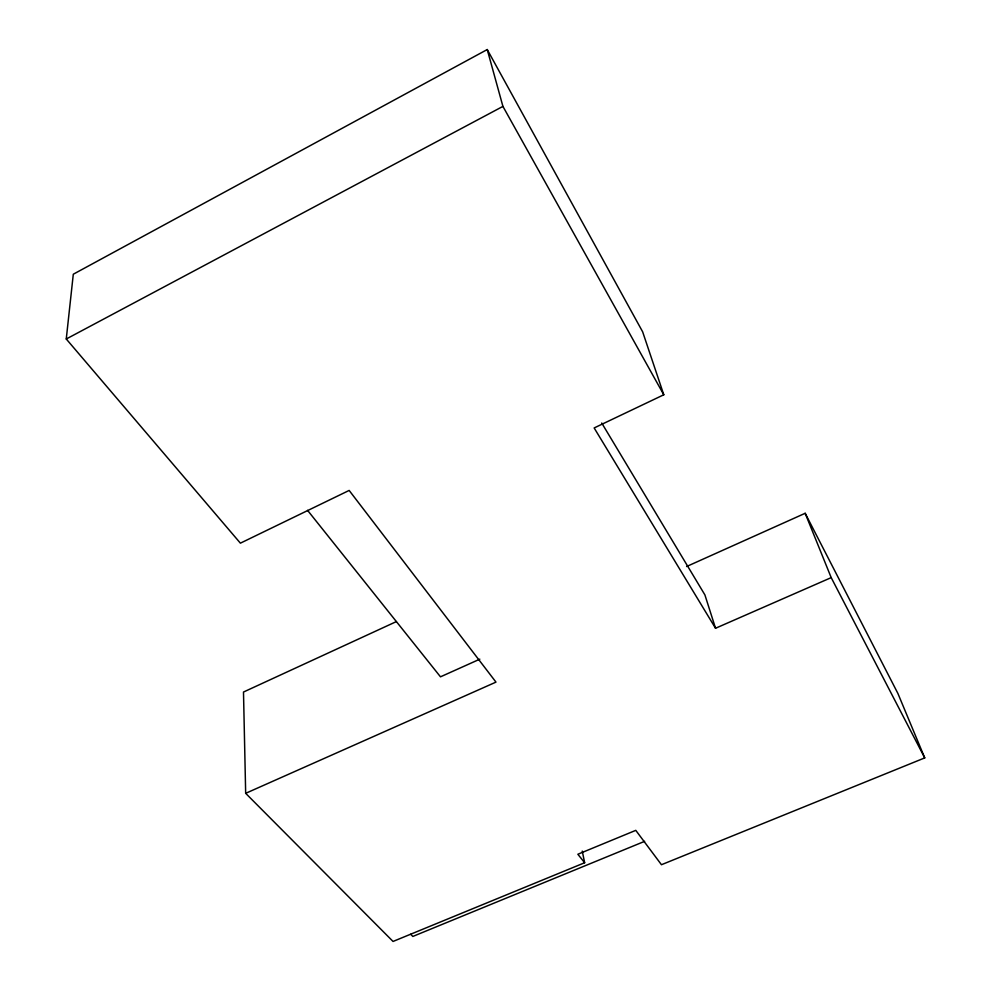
<?xml version="1.0" encoding="UTF-8"?>
<svg xmlns="http://www.w3.org/2000/svg" width="991" height="991" viewBox="0 0 991 991"><rect width="100%" height="100%" fill="white"/><g stroke="black" fill="none" stroke-linecap="round" stroke-linejoin="round"><path stroke-width="1.49" d="M245.669 793.32L495.971 682.118L349.154 490.434L240.392 543.167L66.261 338.996L73.297 274.222L487.238 49.55L642.651 331.824L663.784 394.777L594.154 427.951L715.539 628.257L831.201 577.629L924.739 757.904L661.455 864.722L635.776 830.359L577.852 854.254L584.653 862.74L393.043 941.45L245.669 793.32L243.489 692.04L396.425 621.568M66.261 338.996L502.92 106.396L487.238 49.55M479.83 659.164L440.487 676.828L307.544 510.328M686.614 566.518L805.175 513.288L897.896 693.452L924.739 757.904M644.621 841.347L412.826 936.445L410.683 934.253M601.735 423.033L704.898 594.897L715.539 628.257M502.92 106.396L663.784 394.777M805.175 513.288L831.201 577.629M582.25 851.083L584.653 862.74"/></g></svg>
